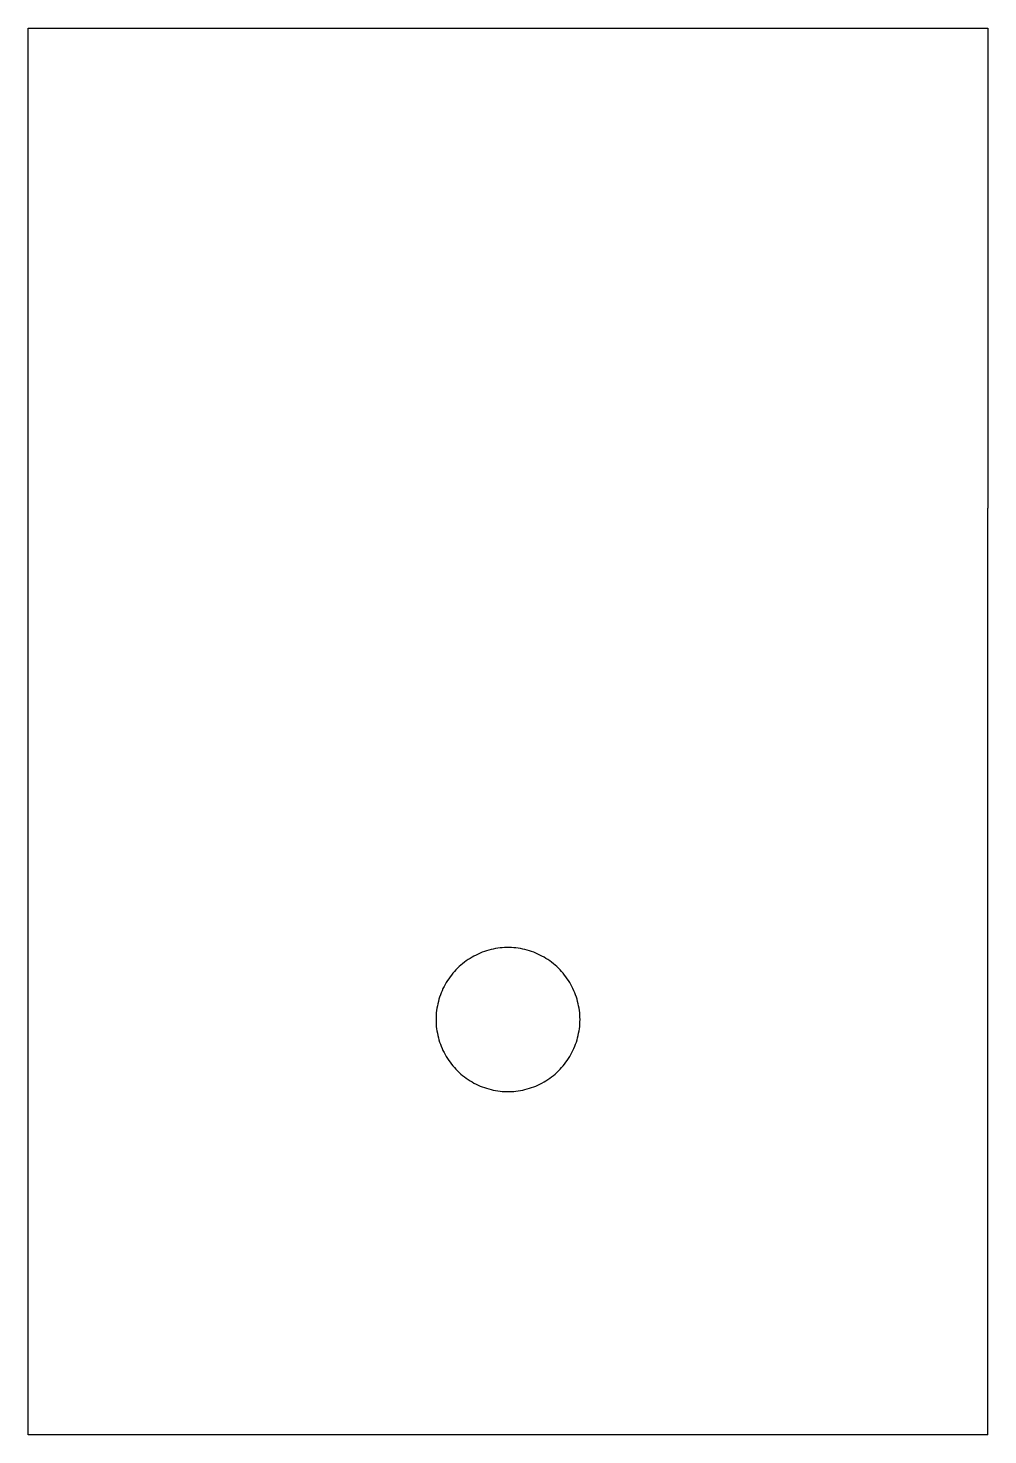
# Model space of a CAD drawing. Header units: metres. Extents: x 602.1 to 622.1, y -35.3 to -6.
import ezdxf

# ---------------------------------------------------------------- set-up
doc = ezdxf.new("R2010")
doc.units = ezdxf.units.M

msp = doc.modelspace()

# ---------------------------------------------------------------- linework, layer by layer
for p, q in [((602.075, -35.3), (602.075, -6)), ((602.075, -6), (622.075, -6)), ((622.075, -6), (622.075, -16)), ((622.075, -35.3), (622.075, -16)), ((611.721, -25.192), (611.675, -25.204)), ((611.767, -25.182), (611.721, -25.192)), ((611.814, -25.173), (611.767, -25.182)), ((611.861, -25.165), (611.814, -25.173)), ((611.908, -25.159), (611.861, -25.165)), ((611.956, -25.155), (611.908, -25.159)), ((612.003, -25.152), (611.956, -25.155)), ((612.051, -25.15), (612.003, -25.152)), ((612.098, -25.15), (612.051, -25.15)), ((612.146, -25.152), (612.098, -25.15)), ((612.193, -25.155), (612.146, -25.152)), ((612.241, -25.159), (612.193, -25.155)), ((612.288, -25.165), (612.241, -25.159)), ((612.335, -25.173), (612.288, -25.165)), ((612.382, -25.182), (612.335, -25.173)), ((612.428, -25.192), (612.382, -25.182)), ((612.474, -25.204), (612.428, -25.192)), ((611.129, -25.486), (611.092, -25.516)), ((611.166, -25.456), (611.129, -25.486)), ((611.204, -25.428), (611.166, -25.456)), ((611.244, -25.401), (611.204, -25.428)), ((611.284, -25.375), (611.244, -25.401)), ((611.325, -25.351), (611.284, -25.375)), ((611.366, -25.328), (611.325, -25.351)), ((611.408, -25.306), (611.366, -25.328)), ((611.451, -25.286), (611.408, -25.306)), ((611.495, -25.266), (611.451, -25.286)), ((611.539, -25.249), (611.495, -25.266)), ((611.584, -25.232), (611.539, -25.249)), ((611.629, -25.218), (611.584, -25.232)), ((611.675, -25.204), (611.629, -25.218)), ((612.52, -25.218), (612.474, -25.204)), ((612.565, -25.232), (612.52, -25.218)), ((612.61, -25.249), (612.565, -25.232)), ((612.654, -25.266), (612.61, -25.249)), ((612.698, -25.286), (612.654, -25.266)), ((612.741, -25.306), (612.698, -25.286)), ((612.783, -25.328), (612.741, -25.306)), ((612.825, -25.351), (612.783, -25.328)), ((612.865, -25.375), (612.825, -25.351)), ((612.905, -25.401), (612.865, -25.375)), ((612.945, -25.428), (612.905, -25.401)), ((612.983, -25.456), (612.945, -25.428)), ((613.02, -25.486), (612.983, -25.456)), ((613.057, -25.516), (613.02, -25.486)), ((610.867, -25.761), (610.839, -25.799)), ((610.895, -25.723), (610.867, -25.761)), ((610.925, -25.686), (610.895, -25.723)), ((610.957, -25.65), (610.925, -25.686)), ((610.989, -25.615), (610.957, -25.65)), ((611.022, -25.581), (610.989, -25.615)), ((611.057, -25.548), (611.022, -25.581)), ((611.092, -25.516), (611.057, -25.548)), ((613.092, -25.548), (613.057, -25.516)), ((613.127, -25.581), (613.092, -25.548)), ((613.16, -25.615), (613.127, -25.581)), ((613.192, -25.65), (613.16, -25.615)), ((613.224, -25.686), (613.192, -25.65)), ((613.254, -25.723), (613.224, -25.686)), ((613.282, -25.761), (613.254, -25.723)), ((613.31, -25.799), (613.282, -25.761)), ((610.7, -26.049), (610.682, -26.093)), ((610.72, -26.005), (610.7, -26.049)), ((610.741, -25.963), (610.72, -26.005)), ((610.764, -25.921), (610.741, -25.963)), ((610.788, -25.879), (610.764, -25.921)), ((610.813, -25.839), (610.788, -25.879)), ((610.839, -25.799), (610.813, -25.839)), ((613.336, -25.839), (613.31, -25.799)), ((613.362, -25.879), (613.336, -25.839)), ((613.385, -25.921), (613.362, -25.879)), ((613.408, -25.963), (613.385, -25.921)), ((613.429, -26.005), (613.408, -25.963)), ((613.449, -26.049), (613.429, -26.005)), ((613.467, -26.093), (613.449, -26.049)), ((610.602, -26.366), (610.593, -26.413)), ((610.611, -26.32), (610.602, -26.366)), ((610.623, -26.273), (610.611, -26.32)), ((610.635, -26.227), (610.623, -26.273)), ((610.649, -26.182), (610.635, -26.227)), ((610.665, -26.137), (610.649, -26.182)), ((610.682, -26.093), (610.665, -26.137)), ((613.484, -26.137), (613.467, -26.093)), ((613.5, -26.182), (613.484, -26.137)), ((613.514, -26.227), (613.5, -26.182)), ((613.526, -26.273), (613.514, -26.227)), ((613.538, -26.32), (613.526, -26.273)), ((613.547, -26.366), (613.538, -26.32)), ((613.556, -26.413), (613.547, -26.366)), ((610.578, -26.555), (610.575, -26.602)), ((610.575, -26.602), (610.575, -26.65)), ((610.575, -26.65), (610.575, -26.698)), ((610.581, -26.507), (610.578, -26.555)), ((610.587, -26.46), (610.581, -26.507)), ((610.593, -26.413), (610.587, -26.46)), ((613.562, -26.46), (613.556, -26.413)), ((613.568, -26.507), (613.562, -26.46)), ((613.572, -26.555), (613.568, -26.507)), ((613.574, -26.602), (613.572, -26.555)), ((613.575, -26.65), (613.574, -26.602)), ((613.574, -26.698), (613.575, -26.65)), ((610.575, -26.698), (610.578, -26.745)), ((610.578, -26.745), (610.581, -26.793)), ((610.581, -26.793), (610.587, -26.84)), ((610.587, -26.84), (610.593, -26.887)), ((610.593, -26.887), (610.602, -26.934)), ((610.602, -26.934), (610.611, -26.98)), ((613.538, -26.98), (613.547, -26.934)), ((613.547, -26.934), (613.556, -26.887)), ((613.556, -26.887), (613.562, -26.84)), ((613.562, -26.84), (613.568, -26.793)), ((613.568, -26.793), (613.572, -26.745)), ((613.572, -26.745), (613.574, -26.698)), ((610.611, -26.98), (610.623, -27.027)), ((610.623, -27.027), (610.635, -27.073)), ((610.635, -27.073), (610.649, -27.118)), ((610.649, -27.118), (610.665, -27.163)), ((610.665, -27.163), (610.682, -27.207)), ((610.682, -27.207), (610.7, -27.251)), ((613.449, -27.251), (613.467, -27.207)), ((613.467, -27.207), (613.484, -27.163)), ((613.484, -27.163), (613.5, -27.118)), ((613.5, -27.118), (613.514, -27.073)), ((613.514, -27.073), (613.526, -27.027)), ((613.526, -27.027), (613.538, -26.98)), ((610.7, -27.251), (610.72, -27.295)), ((610.72, -27.295), (610.741, -27.337)), ((610.741, -27.337), (610.764, -27.379)), ((610.764, -27.379), (610.788, -27.421)), ((610.788, -27.421), (610.813, -27.461)), ((610.813, -27.461), (610.839, -27.501)), ((610.839, -27.501), (610.867, -27.539)), ((610.867, -27.539), (610.895, -27.577)), ((613.254, -27.577), (613.282, -27.539)), ((613.282, -27.539), (613.31, -27.501)), ((613.31, -27.501), (613.336, -27.461)), ((613.336, -27.461), (613.362, -27.421)), ((613.362, -27.421), (613.385, -27.379)), ((613.385, -27.379), (613.408, -27.337)), ((613.408, -27.337), (613.429, -27.295)), ((613.429, -27.295), (613.449, -27.251)), ((610.895, -27.577), (610.925, -27.614)), ((610.925, -27.614), (610.957, -27.65)), ((610.957, -27.65), (610.989, -27.685)), ((610.989, -27.685), (611.022, -27.719)), ((611.022, -27.719), (611.057, -27.752)), ((611.057, -27.752), (611.092, -27.784)), ((611.092, -27.784), (611.129, -27.814)), ((611.129, -27.814), (611.166, -27.844)), ((612.983, -27.844), (613.02, -27.814)), ((613.02, -27.814), (613.057, -27.784)), ((613.057, -27.784), (613.092, -27.752)), ((613.092, -27.752), (613.127, -27.719)), ((613.127, -27.719), (613.16, -27.685)), ((613.16, -27.685), (613.192, -27.65)), ((613.192, -27.65), (613.224, -27.614)), ((613.224, -27.614), (613.254, -27.577)), ((611.166, -27.844), (611.204, -27.872)), ((611.204, -27.872), (611.244, -27.899)), ((611.244, -27.899), (611.284, -27.925)), ((611.284, -27.925), (611.325, -27.949)), ((611.325, -27.949), (611.366, -27.972)), ((611.366, -27.972), (611.408, -27.994)), ((611.408, -27.994), (611.451, -28.014)), ((611.451, -28.014), (611.495, -28.034)), ((611.495, -28.034), (611.539, -28.051)), ((611.539, -28.051), (611.584, -28.068)), ((611.584, -28.068), (611.629, -28.082)), ((611.629, -28.082), (611.675, -28.096)), ((611.675, -28.096), (611.721, -28.108)), ((611.721, -28.108), (611.767, -28.118)), ((611.767, -28.118), (611.814, -28.127)), ((611.814, -28.127), (611.861, -28.135)), ((612.288, -28.135), (612.335, -28.127)), ((612.335, -28.127), (612.382, -28.118)), ((612.382, -28.118), (612.428, -28.108)), ((612.428, -28.108), (612.474, -28.096)), ((612.474, -28.096), (612.52, -28.082)), ((612.52, -28.082), (612.565, -28.068)), ((612.565, -28.068), (612.61, -28.051)), ((612.61, -28.051), (612.654, -28.034)), ((612.654, -28.034), (612.698, -28.014)), ((612.698, -28.014), (612.741, -27.994)), ((612.741, -27.994), (612.783, -27.972)), ((612.783, -27.972), (612.825, -27.949)), ((612.825, -27.949), (612.865, -27.925)), ((612.865, -27.925), (612.905, -27.899)), ((612.905, -27.899), (612.945, -27.872)), ((612.945, -27.872), (612.983, -27.844)), ((611.861, -28.135), (611.908, -28.141)), ((611.908, -28.141), (611.956, -28.145)), ((611.956, -28.145), (612.003, -28.148)), ((612.003, -28.148), (612.051, -28.15)), ((612.051, -28.15), (612.098, -28.15)), ((612.098, -28.15), (612.146, -28.148)), ((612.146, -28.148), (612.193, -28.145)), ((612.193, -28.145), (612.241, -28.141)), ((612.241, -28.141), (612.288, -28.135)), ((622.075, -35.3), (602.075, -35.3))]:
    msp.add_line(p, q)

doc.saveas('drawing.dxf')
